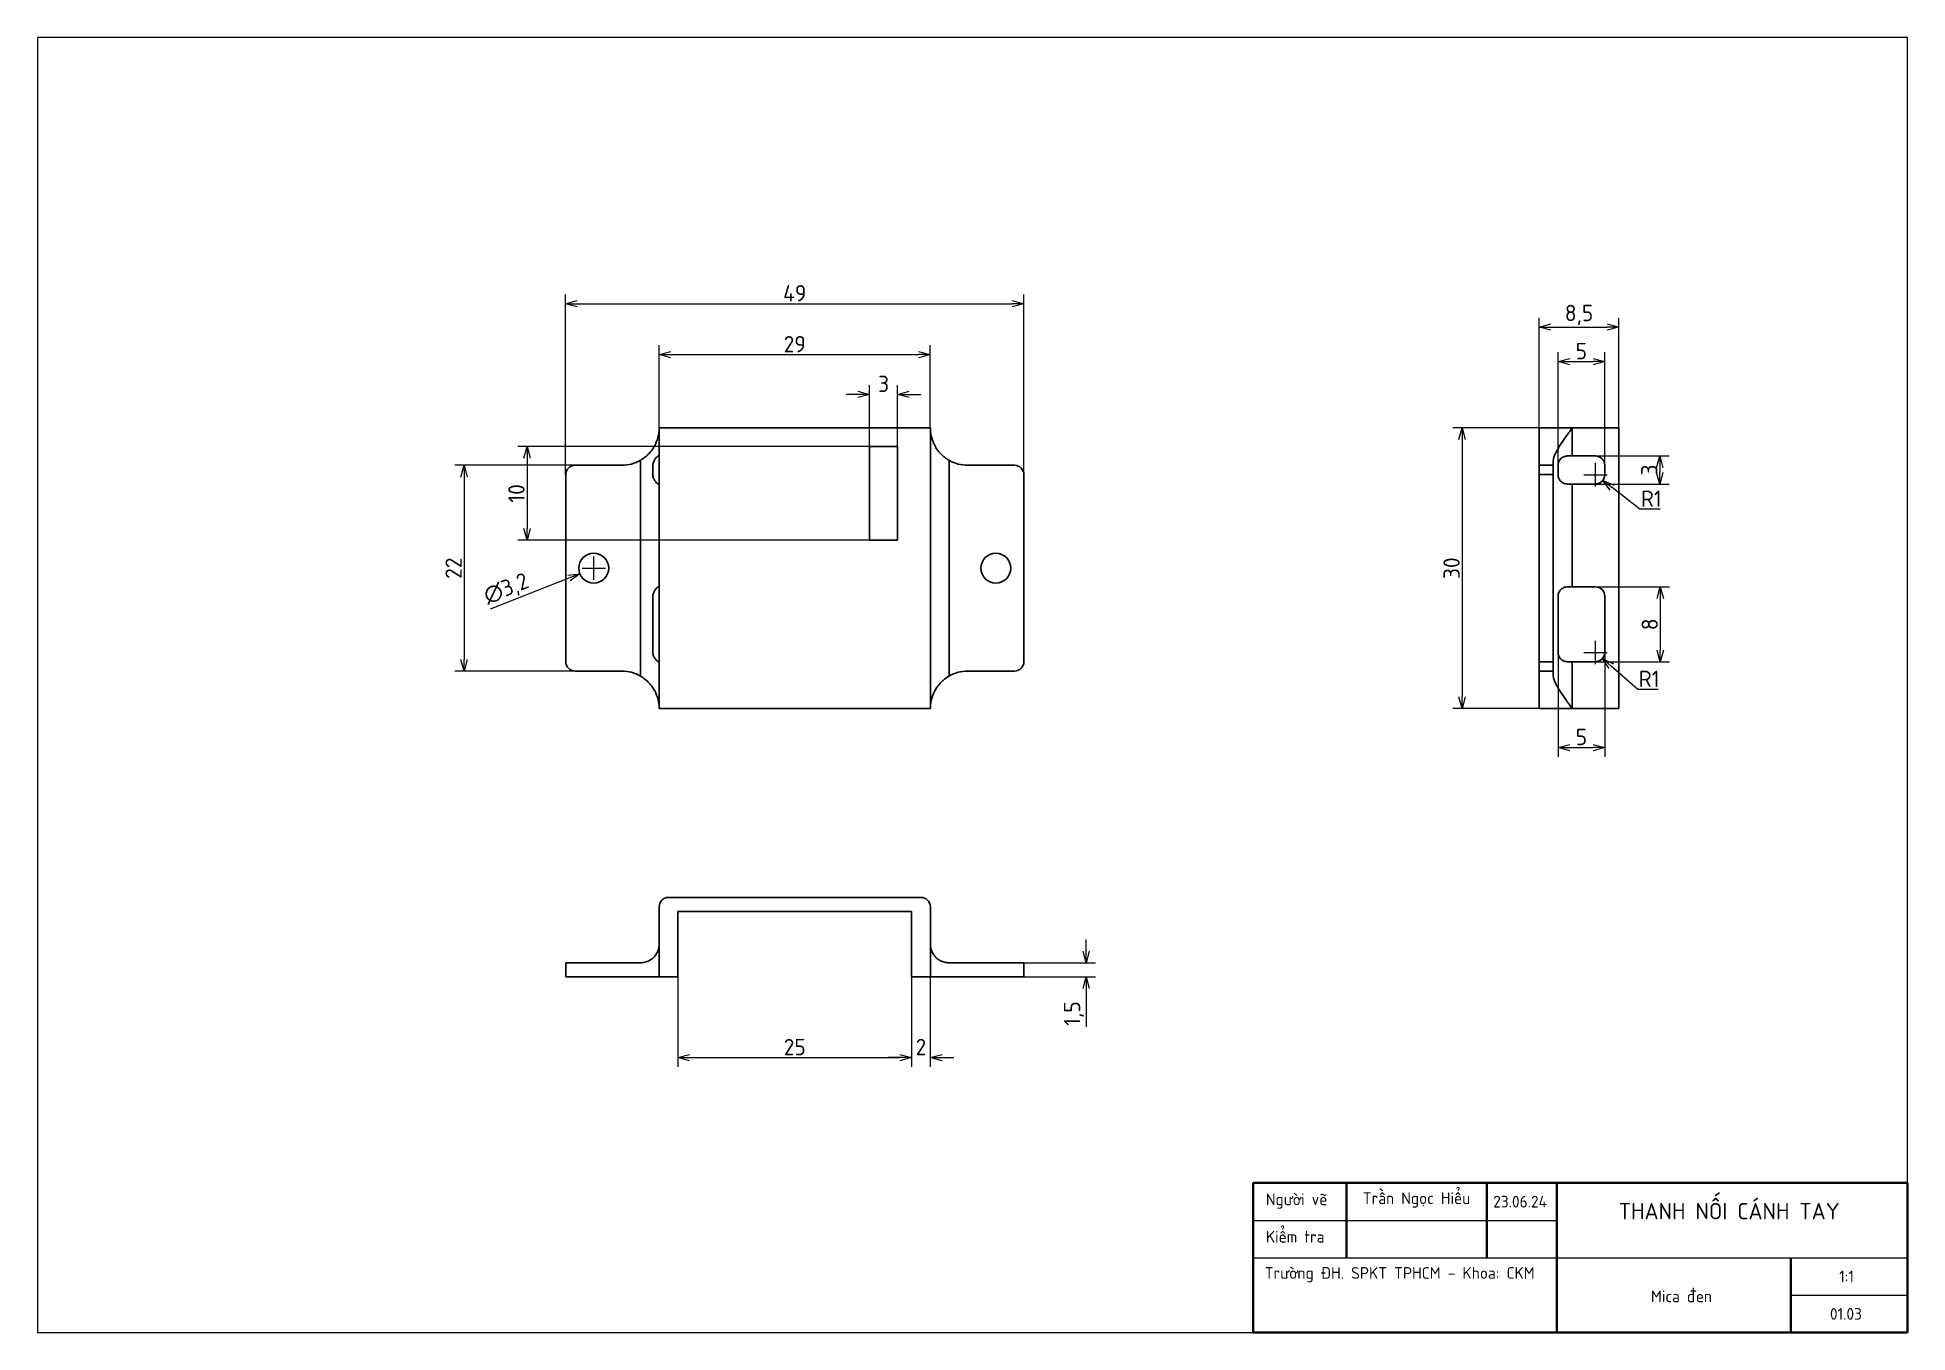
# Paper-space layout 'Sheet' of a CAD drawing. Header units: millimetres. Extents: x 10 to 410, y 10 to 287.
# The model-space entities are those that its viewports show. They can reach past a viewport. Long polylines and large blocks are cut down to what shows.
import ezdxf

# ---------------------------------------------------------------- set-up
doc = ezdxf.new("R2010")
doc.units = ezdxf.units.MM
doc.layers.add('NetDam', color=7, linetype='Continuous', lineweight=35)
doc.layers.add('Netmanh', color=5, linetype='Continuous', lineweight=13)
doc.styles.add('Note Text (ISO)', font='tcvn+7284-2003r.ttf')
doc.dimstyles.new('Default (ISO)$0', dxfattribs={"dimtxt": 3.5, "dimasz": 2.5, "dimexe": 2, "dimexo": 0, "dimgap": 0.5, "dimtad": 1, "dimtxsty": 'Note Text (ISO)', "dimblk": 'OPEN30', "dimblk1": 'OPEN30', "dimblk2": 'OPEN90', "dimcen": 2.5, "dimclrd": 256, "dimclre": 256, "dimclrt": 256, "dimazin": 0, "dimtfac": 1, "dimtofl": 0, "dimtmove": 0, "dimatfit": 3, "dimldrblk": 'OPEN30', "dimfxl": 1, "dimtolj": 1, "dimtzin": 0, "dimlwd": -1, "dimlwe": -1, "dimarcsym": 0})
doc.dimstyles.new('Default (ISO)$3', dxfattribs={"dimtxt": 3.5, "dimasz": 2.5, "dimexe": 2, "dimexo": 0, "dimgap": 0.5, "dimtad": 1, "dimtxsty": 'Note Text (ISO)', "dimblk": 'OPEN30', "dimblk1": 'OPEN30', "dimblk2": 'OPEN90', "dimcen": 2.5, "dimclrd": 256, "dimclre": 256, "dimclrt": 256, "dimazin": 0, "dimtfac": 1, "dimtofl": 0, "dimtmove": 0, "dimatfit": 0, "dimldrblk": 'OPEN30', "dimfxl": 1, "dimtolj": 1, "dimtzin": 0, "dimlwd": -1, "dimlwe": -1, "dimarcsym": 0})
doc.dimstyles.new('Default (ISO)$4', dxfattribs={"dimtxt": 3.5, "dimasz": 2.5, "dimexe": 2, "dimexo": 0, "dimgap": 0.5, "dimtad": 1, "dimtih": 1, "dimtoh": 1, "dimtxsty": 'Note Text (ISO)', "dimblk": 'OPEN30', "dimblk1": 'OPEN30', "dimblk2": 'OPEN90', "dimcen": 2.5, "dimclrd": 256, "dimclre": 256, "dimclrt": 256, "dimazin": 0, "dimtfac": 1, "dimtofl": 0, "dimtmove": 0, "dimatfit": 3, "dimldrblk": 'OPEN30', "dimfxl": 1, "dimtolj": 1, "dimtzin": 0, "dimlwd": -1, "dimlwe": -1, "dimarcsym": 0})

# ---------------------------------------------------------------- blocks, each defined once
blk = doc.blocks.new('_Open30')
at = {"color": 0, "linetype": 'ByBlock', "lineweight": -2}
for p, q in [((-1, 0.27), (0, 0)), ((0, 0), (-1, -0.27)), ((0, 0), (-1, 0))]:
    blk.add_line(p, q, dxfattribs=at)
blk = doc.blocks.new('*D58')
at = {"layer": 'Defpoints', "color": 0, "transparency": 16777216}
for p in [(200.98, 219.15), (142.98, 203.48), (200.98, 203.48)]:
    blk.add_point(p, dxfattribs=at)
at = {"layer": 'Netmanh', "linetype": 'Continuous', "transparency": 16777216}
for p, q in [((142.98, 203.48), (142.98, 221.15)), ((200.98, 203.48), (200.98, 221.15)), ((145.48, 219.15), (198.48, 219.15))]:
    blk.add_line(p, q, dxfattribs=at)
at = {"layer": 'Netmanh', "transparency": 16777216, "xscale": 2.5, "yscale": 2.5, "zscale": 2.5, "rotation": 180}
blk.add_blockref('_Open30', (142.98, 219.15), dxfattribs=at)
at = {"layer": 'Netmanh', "transparency": 16777216, "xscale": 2.5, "yscale": 2.5, "zscale": 2.5}
blk.add_blockref('_Open30', (200.98, 219.15), dxfattribs=at)
at = {"layer": 'Netmanh', "transparency": 16777216, "insert": (171.98, 221.4), "char_height": 3.5, "attachment_point": 5, "style": 'Note Text (ISO)'}
blk.add_mtext('\\A1;29', dxfattribs=at)
blk = doc.blocks.new('_Open90')
at = {"color": 0, "linetype": 'ByBlock', "lineweight": -2}
for p, q in [((0, 0), (-1, 0)), ((-0.5, 0.5), (0, 0)), ((0, 0), (-0.5, -0.5))]:
    blk.add_line(p, q, dxfattribs=at)
blk = doc.blocks.new('*D59')
at = {"layer": 'Defpoints', "color": 0, "transparency": 16777216}
for p in [(193.98, 210.65), (187.98, 199.48), (193.98, 199.48)]:
    blk.add_point(p, dxfattribs=at)
at = {"layer": 'Netmanh', "linetype": 'Continuous', "transparency": 16777216}
for p, q in [((187.98, 199.48), (187.98, 212.65)), ((193.98, 199.48), (193.98, 212.65)), ((185.48, 210.65), (182.98, 210.65)), ((196.48, 210.65), (198.98, 210.65))]:
    blk.add_line(p, q, dxfattribs=at)
at = {"layer": 'Netmanh', "transparency": 16777216, "xscale": 2.5, "yscale": 2.5, "zscale": 2.5}
blk.add_blockref('_Open30', (187.98, 210.65), dxfattribs=at)
at = {"layer": 'Netmanh', "transparency": 16777216, "xscale": 2.5, "yscale": 2.5, "zscale": 2.5, "rotation": 180}
blk.add_blockref('_Open30', (193.98, 210.65), dxfattribs=at)
at = {"layer": 'Netmanh', "transparency": 16777216, "insert": (190.98, 212.9), "char_height": 3.5, "attachment_point": 5, "style": 'Note Text (ISO)'}
blk.add_mtext('\\A1;3', dxfattribs=at)
blk = doc.blocks.new('*D60')
at = {"layer": 'Defpoints', "color": 0, "transparency": 16777216}
for p in [(220.98, 230.03), (122.98, 193.48), (220.98, 193.48)]:
    blk.add_point(p, dxfattribs=at)
at = {"layer": 'Netmanh', "linetype": 'Continuous', "transparency": 16777216}
for p, q in [((122.98, 193.48), (122.98, 232.03)), ((220.98, 193.48), (220.98, 232.03)), ((125.48, 230.03), (218.48, 230.03))]:
    blk.add_line(p, q, dxfattribs=at)
at = {"layer": 'Netmanh', "transparency": 16777216, "xscale": 2.5, "yscale": 2.5, "zscale": 2.5, "rotation": 180}
blk.add_blockref('_Open30', (122.98, 230.03), dxfattribs=at)
at = {"layer": 'Netmanh', "transparency": 16777216, "xscale": 2.5, "yscale": 2.5, "zscale": 2.5}
blk.add_blockref('_Open30', (220.98, 230.03), dxfattribs=at)
at = {"layer": 'Netmanh', "transparency": 16777216, "insert": (171.98, 232.28), "char_height": 3.5, "attachment_point": 5, "style": 'Note Text (ISO)'}
blk.add_mtext('\\A1;49', dxfattribs=at)
blk = doc.blocks.new('*D61')
at = {"layer": 'Defpoints', "color": 0, "transparency": 16777216}
for p in [(193.98, 199.48), (114.72, 179.48), (193.98, 179.48)]:
    blk.add_point(p, dxfattribs=at)
at = {"layer": 'Netmanh', "linetype": 'Continuous', "transparency": 16777216}
for p, q in [((193.98, 199.48), (112.72, 199.48)), ((114.72, 196.98), (114.72, 181.98)), ((193.98, 179.48), (112.72, 179.48))]:
    blk.add_line(p, q, dxfattribs=at)
at = {"layer": 'Netmanh', "transparency": 16777216, "xscale": 2.5, "yscale": 2.5, "zscale": 2.5}
for p, rotation in [((114.72, 199.48), 90), ((114.72, 179.48), 270)]:
    blk.add_blockref('_Open30', p, dxfattribs=dict(at, rotation=rotation))
at = {"layer": 'Netmanh', "transparency": 16777216, "insert": (112.47, 189.48), "char_height": 3.5, "attachment_point": 5, "rotation": 90, "style": 'Note Text (ISO)'}
blk.add_mtext('\\A1;10', dxfattribs=at)
blk = doc.blocks.new('*D62')
at = {"layer": 'Defpoints', "color": 0, "transparency": 16777216}
for p in [(129.98, 195.48), (101.27, 151.48), (129.98, 151.48)]:
    blk.add_point(p, dxfattribs=at)
at = {"layer": 'Netmanh', "linetype": 'Continuous', "transparency": 16777216}
for p, q in [((129.98, 195.48), (99.27, 195.48)), ((101.27, 192.98), (101.27, 153.98)), ((129.98, 151.48), (99.27, 151.48))]:
    blk.add_line(p, q, dxfattribs=at)
at = {"layer": 'Netmanh', "transparency": 16777216, "xscale": 2.5, "yscale": 2.5, "zscale": 2.5}
for p, rotation in [((101.27, 195.48), 90), ((101.27, 151.48), 270)]:
    blk.add_blockref('_Open30', p, dxfattribs=dict(at, rotation=rotation))
at = {"layer": 'Netmanh', "transparency": 16777216, "insert": (99.02, 173.48), "char_height": 3.5, "attachment_point": 5, "rotation": 90, "style": 'Note Text (ISO)'}
blk.add_mtext('\\A1;22', dxfattribs=at)
blk = doc.blocks.new('*D63')
at = {"layer": 'Defpoints', "color": 0, "transparency": 16777216}
for p in [(331.23, 203.48), (314.72, 143.48), (331.23, 143.48)]:
    blk.add_point(p, dxfattribs=at)
at = {"layer": 'Netmanh', "linetype": 'Continuous', "transparency": 16777216}
for p, q in [((331.23, 203.48), (312.72, 203.48)), ((314.72, 200.98), (314.72, 145.98)), ((331.23, 143.48), (312.72, 143.48))]:
    blk.add_line(p, q, dxfattribs=at)
at = {"layer": 'Netmanh', "transparency": 16777216, "xscale": 2.5, "yscale": 2.5, "zscale": 2.5}
for p, rotation in [((314.72, 203.48), 90), ((314.72, 143.48), 270)]:
    blk.add_blockref('_Open30', p, dxfattribs=dict(at, rotation=rotation))
at = {"layer": 'Netmanh', "transparency": 16777216, "insert": (312.47, 173.48), "char_height": 3.5, "attachment_point": 5, "rotation": 90, "style": 'Note Text (ISO)'}
blk.add_mtext('\\A1;30', dxfattribs=at)
blk = doc.blocks.new('*D64')
at = {"layer": 'Defpoints', "color": 0, "transparency": 16777216}
for p in [(343.23, 197.48), (343.23, 191.48), (356.98, 191.48)]:
    blk.add_point(p, dxfattribs=at)
at = {"layer": 'Netmanh', "linetype": 'Continuous', "transparency": 16777216}
for p, q in [((343.23, 197.48), (358.98, 197.48)), ((356.98, 194.98), (356.98, 193.98)), ((343.23, 191.48), (358.98, 191.48))]:
    blk.add_line(p, q, dxfattribs=at)
at = {"layer": 'Netmanh', "transparency": 16777216, "xscale": 2.5, "yscale": 2.5, "zscale": 2.5}
for p, rotation in [((356.98, 197.48), 90), ((356.98, 191.48), 270)]:
    blk.add_blockref('_Open30', p, dxfattribs=dict(at, rotation=rotation))
at = {"layer": 'Netmanh', "transparency": 16777216, "insert": (354.73, 194.48), "char_height": 3.5, "attachment_point": 5, "rotation": 90, "style": 'Note Text (ISO)'}
blk.add_mtext('\\A1;3', dxfattribs=at)
blk = doc.blocks.new('*D65')
at = {"layer": 'Defpoints', "color": 0, "transparency": 16777216}
for p in [(343.23, 169.48), (343.23, 153.48), (357.09, 153.48)]:
    blk.add_point(p, dxfattribs=at)
at = {"layer": 'Netmanh', "linetype": 'Continuous', "transparency": 16777216}
for p, q in [((343.23, 169.48), (359.09, 169.48)), ((357.09, 166.98), (357.09, 155.98)), ((343.23, 153.48), (359.09, 153.48))]:
    blk.add_line(p, q, dxfattribs=at)
at = {"layer": 'Netmanh', "transparency": 16777216, "xscale": 2.5, "yscale": 2.5, "zscale": 2.5}
for p, rotation in [((357.09, 169.48), 90), ((357.09, 153.48), 270)]:
    blk.add_blockref('_Open30', p, dxfattribs=dict(at, rotation=rotation))
at = {"layer": 'Netmanh', "transparency": 16777216, "insert": (354.84, 161.48), "char_height": 3.5, "attachment_point": 5, "rotation": 90, "style": 'Note Text (ISO)'}
blk.add_mtext('\\A1;8', dxfattribs=at)
blk = doc.blocks.new('*D66')
at = {"layer": 'Defpoints', "color": 0, "transparency": 16777216}
for p in [(348.23, 225.05), (331.23, 203.48), (348.23, 203.48)]:
    blk.add_point(p, dxfattribs=at)
at = {"layer": 'Netmanh', "linetype": 'Continuous', "transparency": 16777216}
for p, q in [((331.23, 203.48), (331.23, 227.05)), ((333.73, 225.05), (345.73, 225.05)), ((348.23, 203.48), (348.23, 227.05))]:
    blk.add_line(p, q, dxfattribs=at)
at = {"layer": 'Netmanh', "transparency": 16777216, "xscale": 2.5, "yscale": 2.5, "zscale": 2.5, "rotation": 180}
blk.add_blockref('_Open30', (331.23, 225.05), dxfattribs=at)
at = {"layer": 'Netmanh', "transparency": 16777216, "xscale": 2.5, "yscale": 2.5, "zscale": 2.5}
blk.add_blockref('_Open30', (348.23, 225.05), dxfattribs=at)
at = {"layer": 'Netmanh', "transparency": 16777216, "insert": (339.73, 227.65), "char_height": 3.5, "attachment_point": 5, "style": 'Note Text (ISO)'}
blk.add_mtext('\\A1;8,5', dxfattribs=at)
blk = doc.blocks.new('*D67')
at = {"layer": 'Defpoints', "color": 0, "transparency": 16777216}
for p in [(345.23, 217.66), (335.23, 195.48), (345.23, 195.48)]:
    blk.add_point(p, dxfattribs=at)
at = {"layer": 'Netmanh', "linetype": 'Continuous', "transparency": 16777216}
for p, q in [((335.23, 195.48), (335.23, 219.66)), ((337.73, 217.66), (342.73, 217.66)), ((345.23, 195.48), (345.23, 219.66))]:
    blk.add_line(p, q, dxfattribs=at)
at = {"layer": 'Netmanh', "transparency": 16777216, "xscale": 2.5, "yscale": 2.5, "zscale": 2.5, "rotation": 180}
blk.add_blockref('_Open30', (335.23, 217.66), dxfattribs=at)
at = {"layer": 'Netmanh', "transparency": 16777216, "xscale": 2.5, "yscale": 2.5, "zscale": 2.5}
blk.add_blockref('_Open30', (345.23, 217.66), dxfattribs=at)
at = {"layer": 'Netmanh', "transparency": 16777216, "insert": (340.23, 219.91), "char_height": 3.5, "attachment_point": 5, "style": 'Note Text (ISO)'}
blk.add_mtext('\\A1;5', dxfattribs=at)
blk = doc.blocks.new('*D68')
at = {"layer": 'Defpoints', "color": 0, "transparency": 16777216}
for p in [(335.23, 155.48), (345.23, 155.48), (345.23, 135.13)]:
    blk.add_point(p, dxfattribs=at)
at = {"layer": 'Netmanh', "linetype": 'Continuous', "transparency": 16777216}
for p, q in [((335.23, 155.48), (335.23, 133.13)), ((345.23, 155.48), (345.23, 133.13)), ((337.73, 135.13), (342.73, 135.13))]:
    blk.add_line(p, q, dxfattribs=at)
at = {"layer": 'Netmanh', "transparency": 16777216, "xscale": 2.5, "yscale": 2.5, "zscale": 2.5, "rotation": 180}
blk.add_blockref('_Open30', (335.23, 135.13), dxfattribs=at)
at = {"layer": 'Netmanh', "transparency": 16777216, "xscale": 2.5, "yscale": 2.5, "zscale": 2.5}
blk.add_blockref('_Open30', (345.23, 135.13), dxfattribs=at)
at = {"layer": 'Netmanh', "transparency": 16777216, "insert": (340.23, 137.38), "char_height": 3.5, "attachment_point": 5, "style": 'Note Text (ISO)'}
blk.add_mtext('\\A1;5', dxfattribs=at)
blk = doc.blocks.new('*D69')
at = {"layer": 'Defpoints', "color": 0, "transparency": 16777216}
for p in [(343.23, 155.48), (344.74, 154.16)]:
    blk.add_point(p, dxfattribs=at)
at = {"layer": 'Netmanh', "transparency": 16777216}
for p, q in [((343.23, 152.98), (343.23, 157.98)), ((340.73, 155.48), (345.73, 155.48))]:
    blk.add_line(p, q, dxfattribs=at)
at = {"layer": 'Netmanh', "linetype": 'Continuous', "transparency": 16777216}
for p, q in [((352.29, 147.57), (346.62, 152.52)), ((356.64, 147.57), (352.29, 147.57))]:
    blk.add_line(p, q, dxfattribs=at)
at = {"layer": 'Netmanh', "transparency": 16777216, "xscale": 2.5, "yscale": 2.5, "zscale": 2.5, "rotation": 138.8944927792515}
blk.add_blockref('_Open30', (344.74, 154.16), dxfattribs=at)
at = {"layer": 'Netmanh', "transparency": 16777216, "insert": (354.72, 149.82), "char_height": 3.5, "attachment_point": 5, "style": 'Note Text (ISO)'}
blk.add_mtext('\\A1;R1', dxfattribs=at)
blk = doc.blocks.new('*D70')
at = {"layer": 'Defpoints', "color": 0, "transparency": 16777216}
for p in [(343.23, 193.48), (344.82, 192.25)]:
    blk.add_point(p, dxfattribs=at)
at = {"layer": 'Netmanh', "transparency": 16777216}
for p, q in [((340.73, 193.48), (345.73, 193.48)), ((343.23, 190.98), (343.23, 195.98))]:
    blk.add_line(p, q, dxfattribs=at)
at = {"layer": 'Netmanh', "linetype": 'Continuous', "transparency": 16777216}
for p, q in [((352.76, 186.1), (346.79, 190.72)), ((357.11, 186.1), (352.76, 186.1))]:
    blk.add_line(p, q, dxfattribs=at)
at = {"layer": 'Netmanh', "transparency": 16777216, "xscale": 2.5, "yscale": 2.5, "zscale": 2.5, "rotation": 142.2511711885124}
blk.add_blockref('_Open30', (344.82, 192.25), dxfattribs=at)
at = {"layer": 'Netmanh', "transparency": 16777216, "insert": (355.19, 188.35), "char_height": 3.5, "attachment_point": 5, "style": 'Note Text (ISO)'}
blk.add_mtext('\\A1;R1', dxfattribs=at)
blk = doc.blocks.new('*D71')
at = {"layer": 'Defpoints', "color": 0, "transparency": 16777216}
for p in [(126, 172.3), (131.95, 174.66)]:
    blk.add_point(p, dxfattribs=at)
at = {"layer": 'Netmanh', "transparency": 16777216}
for p, q in [((126.48, 173.48), (131.48, 173.48)), ((128.98, 170.98), (128.98, 175.98))]:
    blk.add_line(p, q, dxfattribs=at)
at = {"layer": 'Netmanh', "linetype": 'Continuous', "transparency": 16777216}
blk.add_line((123.68, 171.38), (106.86, 164.7), dxfattribs=at)
at = {"layer": 'Netmanh', "transparency": 16777216, "xscale": 2.5, "yscale": 2.5, "zscale": 2.5, "rotation": 21.63384165071465}
blk.add_blockref('_Open30', (126, 172.3), dxfattribs=at)
at = {"layer": 'Netmanh', "transparency": 16777216, "insert": (110.35, 168.88), "char_height": 3.5, "attachment_point": 5, "rotation": 21.6338, "style": 'Note Text (ISO)'}
blk.add_mtext('\\A1;∅3,2', dxfattribs=at)
blk = doc.blocks.new('*D72')
at = {"layer": 'Defpoints', "color": 0, "transparency": 16777216}
for p in [(146.98, 86.09), (196.98, 86.09), (196.98, 68.82)]:
    blk.add_point(p, dxfattribs=at)
at = {"layer": 'Netmanh', "linetype": 'Continuous', "transparency": 16777216}
for p, q in [((146.98, 86.09), (146.98, 66.82)), ((196.98, 86.09), (196.98, 66.82)), ((149.48, 68.82), (194.48, 68.82))]:
    blk.add_line(p, q, dxfattribs=at)
at = {"layer": 'Netmanh', "transparency": 16777216, "xscale": 2.5, "yscale": 2.5, "zscale": 2.5, "rotation": 180}
blk.add_blockref('_Open30', (146.98, 68.82), dxfattribs=at)
at = {"layer": 'Netmanh', "transparency": 16777216, "xscale": 2.5, "yscale": 2.5, "zscale": 2.5}
blk.add_blockref('_Open30', (196.98, 68.82), dxfattribs=at)
at = {"layer": 'Netmanh', "transparency": 16777216, "insert": (171.98, 71.07), "char_height": 3.5, "attachment_point": 5, "style": 'Note Text (ISO)'}
blk.add_mtext('\\A1;25', dxfattribs=at)
blk = doc.blocks.new('*D73')
at = {"layer": 'Defpoints', "color": 0, "transparency": 16777216}
for p in [(220.98, 89.09), (220.98, 86.09), (234.31, 86.09)]:
    blk.add_point(p, dxfattribs=at)
at = {"layer": 'Netmanh', "linetype": 'Continuous', "transparency": 16777216}
for p, q in [((234.31, 91.59), (234.31, 94.09)), ((220.98, 89.09), (236.31, 89.09)), ((220.98, 86.09), (236.31, 86.09)), ((234.31, 83.59), (234.31, 75.36))]:
    blk.add_line(p, q, dxfattribs=at)
at = {"layer": 'Netmanh', "transparency": 16777216, "xscale": 2.5, "yscale": 2.5, "zscale": 2.5}
for p, rotation in [((234.31, 89.09), 270), ((234.31, 86.09), 90)]:
    blk.add_blockref('_Open30', p, dxfattribs=dict(at, rotation=rotation))
at = {"layer": 'Netmanh', "transparency": 16777216, "insert": (231.71, 78.23), "char_height": 3.5, "attachment_point": 5, "rotation": 90, "style": 'Note Text (ISO)'}
blk.add_mtext('\\A1;1,5', dxfattribs=at)
blk = doc.blocks.new('*D74')
at = {"layer": 'Defpoints', "color": 0, "transparency": 16777216}
for p in [(196.98, 86.09), (200.98, 86.09), (200.98, 68.82)]:
    blk.add_point(p, dxfattribs=at)
at = {"layer": 'Netmanh', "linetype": 'Continuous', "transparency": 16777216}
for p, q in [((196.98, 86.09), (196.98, 66.82)), ((200.98, 86.09), (200.98, 66.82)), ((194.48, 68.82), (191.98, 68.82)), ((203.48, 68.82), (205.98, 68.82))]:
    blk.add_line(p, q, dxfattribs=at)
at = {"layer": 'Netmanh', "transparency": 16777216, "xscale": 2.5, "yscale": 2.5, "zscale": 2.5}
blk.add_blockref('_Open30', (196.98, 68.82), dxfattribs=at)
at = {"layer": 'Netmanh', "transparency": 16777216, "xscale": 2.5, "yscale": 2.5, "zscale": 2.5, "rotation": 180}
blk.add_blockref('_Open30', (200.98, 68.82), dxfattribs=at)
at = {"layer": 'Netmanh', "transparency": 16777216, "insert": (198.98, 71.07), "char_height": 3.5, "attachment_point": 5, "style": 'Note Text (ISO)'}
blk.add_mtext('\\A1;2', dxfattribs=at)

msp = doc.modelspace()

# ---------------------------------------------------------------- linework, layer by layer
at = {"color": 7, "linetype": 'Continuous', "lineweight": 25}
for p, q in [((119.67, 146.87), (119.67, 176.87)), ((119.67, 176.87), (120.67, 176.87)), ((120.67, 176.87), (147.67, 176.87)), ((147.67, 176.87), (148.67, 176.87)), ((148.67, 176.87), (148.67, 146.87)), ((213.79, 176.87), (217.29, 176.87)), ((213.79, 172.87), (213.79, 176.87)), ((217.29, 176.87), (217.29, 173.87)), ((217.29, 176.87), (221.29, 176.87)), ((221.29, 176.87), (222.29, 176.87)), ((222.29, 176.87), (222.29, 146.87)), ((142.17, 174.87), (142.17, 164.87)), ((142.17, 174.87), (145.17, 174.87)), ((145.17, 164.87), (145.17, 174.87)), ((115.67, 172.87), (110.67, 172.87)), ((117.67, 150.33), (117.67, 173.4)), ((118.99, 172.87), (118.99, 171.87)), ((119.67, 173.87), (119.6, 173.87)), ((150.67, 173.4), (150.67, 150.33)), ((157.67, 172.87), (152.67, 172.87)), ((213.79, 172.87), (215.29, 172.87)), ((213.79, 171.87), (213.79, 172.87)), ((215.29, 173.4), (215.29, 172.87)), ((215.29, 172.87), (215.29, 171.87)), ((215.79, 172.87), (215.79, 171.87)), ((217.29, 173.87), (216.79, 173.87)), ((219.79, 173.87), (217.29, 173.87)), ((220.79, 171.87), (220.79, 172.87)), ((109.67, 151.87), (109.67, 171.87)), ((119.6, 170.87), (119.67, 170.87)), ((158.67, 151.87), (158.67, 171.87)), ((215.29, 171.87), (213.79, 171.87)), ((213.79, 151.87), (213.79, 171.87)), ((215.29, 151.87), (215.29, 171.87)), ((216.79, 170.87), (217.29, 170.87)), ((217.29, 170.87), (217.29, 159.87)), ((219.79, 170.87), (217.29, 170.87)), ((145.17, 164.87), (142.17, 164.87)), ((118.99, 158.87), (118.99, 152.87)), ((119.67, 159.87), (119.6, 159.87)), ((215.79, 158.87), (215.79, 152.87)), ((217.29, 159.87), (216.79, 159.87)), ((217.29, 159.87), (219.79, 159.87)), ((220.79, 152.87), (220.79, 158.87)), ((115.67, 150.87), (110.67, 150.87)), ((119.6, 151.87), (119.67, 151.87)), ((157.67, 150.87), (152.67, 150.87)), ((213.79, 151.87), (215.29, 151.87)), ((213.79, 150.87), (213.79, 151.87)), ((215.29, 150.87), (213.79, 150.87)), ((213.79, 146.87), (213.79, 150.87)), ((215.29, 151.87), (215.29, 150.87)), ((215.29, 150.87), (215.29, 150.33)), ((216.79, 151.87), (217.29, 151.87)), ((217.29, 151.87), (217.29, 146.87)), ((219.79, 151.87), (217.29, 151.87)), ((120.67, 146.87), (119.67, 146.87)), ((120.67, 146.87), (147.67, 146.87)), ((148.67, 146.87), (147.67, 146.87)), ((213.79, 146.87), (217.29, 146.87)), ((217.29, 146.87), (221.29, 146.87)), ((222.29, 146.87), (221.29, 146.87)), ((120.67, 126.67), (147.67, 126.67)), ((119.67, 121.67), (119.67, 125.67)), ((146.67, 125.17), (121.67, 125.17)), ((121.67, 125.17), (121.67, 118.17)), ((146.67, 125.17), (146.67, 118.17)), ((148.67, 121.67), (148.67, 125.67)), ((119.67, 118.17), (119.67, 121.67)), ((148.67, 118.17), (148.67, 121.67)), ((109.67, 118.17), (109.67, 119.67)), ((109.67, 119.67), (110.67, 119.67)), ((110.67, 118.17), (109.67, 118.17)), ((115.67, 119.67), (110.67, 119.67)), ((115.67, 118.17), (110.67, 118.17)), ((115.67, 119.67), (117.67, 119.67)), ((119.67, 118.17), (115.67, 118.17)), ((121.67, 118.17), (119.67, 118.17)), ((146.67, 118.17), (148.67, 118.17)), ((152.67, 118.17), (148.67, 118.17)), ((150.67, 119.67), (152.67, 119.67)), ((157.67, 119.67), (152.67, 119.67)), ((152.67, 118.17), (157.67, 118.17)), ((157.67, 119.67), (158.67, 119.67)), ((158.67, 118.17), (157.67, 118.17)), ((158.67, 119.67), (158.67, 118.17))]:
    msp.add_line(p, q, dxfattribs=at)
for centre in [(112.67, 161.87), (155.67, 161.87)]:
    msp.add_circle(centre, 1.6, dxfattribs=at)
for centre, radius, start, end in [((110.67, 171.87), 1, 90, 180), ((115.67, 176.87), 4, 270, 300), ((152.67, 176.87), 4, 240, 270), ((157.67, 171.87), 1, 0, 90), ((219.79, 172.87), 1, 0, 90), ((219.79, 171.87), 1, 270, 0), ((219.79, 158.87), 1, 0, 90), ((219.79, 152.87), 1, 270, 0), ((110.67, 151.87), 1, 180, 270), ((115.67, 146.87), 4, 60, 90), ((152.67, 146.87), 4, 90, 120), ((157.67, 151.87), 1, 270, 0), ((120.67, 125.67), 1, 90, 180), ((147.67, 125.67), 1, 0, 90)]:
    msp.add_arc(centre, radius, start, end, dxfattribs=at)
for points, knots in [([(117.67, 173.4), (117.84, 173.5), (118, 173.61), (118.3, 173.85), (118.44, 173.98), (118.7, 174.25), (118.81, 174.39), (119.02, 174.68), (119.11, 174.83), (119.35, 175.28), (119.47, 175.59), (119.59, 176.06), (119.62, 176.22), (119.66, 176.54), (119.67, 176.71), (119.67, 176.87)], [0, 0, 0, 0, 0.125, 0.125, 0.25, 0.25, 0.375, 0.375, 0.5, 0.5, 0.75, 0.75, 0.875, 0.875, 1, 1, 1, 1]), ([(150.67, 173.4), (150.49, 173.5), (150.33, 173.61), (150.03, 173.85), (149.89, 173.98), (149.63, 174.25), (149.52, 174.39), (149.31, 174.68), (149.22, 174.83), (148.98, 175.28), (148.86, 175.59), (148.74, 176.06), (148.71, 176.22), (148.67, 176.54), (148.67, 176.71), (148.67, 176.87)], [0, 0, 0, 0, 0.125, 0.125, 0.25, 0.25, 0.375, 0.375, 0.5, 0.5, 0.75, 0.75, 0.875, 0.875, 1, 1, 1, 1]), ([(215.29, 173.4), (215.29, 173.5), (215.31, 173.61), (215.39, 173.85), (215.44, 173.98), (215.57, 174.25), (215.65, 174.39), (215.81, 174.68), (215.9, 174.83), (216.19, 175.28), (216.4, 175.59), (216.73, 176.06), (216.84, 176.22), (217.07, 176.54), (217.18, 176.71), (217.29, 176.87)], [0, 0, 0, 0, 0.125, 0.125, 0.25, 0.25, 0.375, 0.375, 0.5, 0.5, 0.75, 0.75, 0.875, 0.875, 1, 1, 1, 1]), ([(119.6, 173.87), (119.57, 173.87), (119.52, 173.84), (119.4, 173.74), (119.33, 173.67), (119.2, 173.49), (119.13, 173.39), (119.03, 173.15), (118.99, 173.01), (118.99, 172.87)], [0, 0, 0, 0, 0.25, 0.25, 0.5, 0.5, 0.75, 0.75, 1, 1, 1, 1]), ([(216.79, 173.87), (216.65, 173.87), (216.52, 173.84), (216.29, 173.74), (216.18, 173.67), (216, 173.49), (215.93, 173.39), (215.82, 173.15), (215.79, 173.01), (215.79, 172.87)], [0, 0, 0, 0, 0.25, 0.25, 0.5, 0.5, 0.75, 0.75, 1, 1, 1, 1]), ([(118.99, 171.87), (118.99, 171.72), (119.02, 171.58), (119.13, 171.34), (119.2, 171.24), (119.33, 171.07), (119.4, 170.99), (119.52, 170.89), (119.57, 170.87), (119.6, 170.87)], [0, 0, 0, 0, 0.25, 0.25, 0.5, 0.5, 0.75, 0.75, 1, 1, 1, 1]), ([(215.79, 171.87), (215.79, 171.72), (215.82, 171.58), (215.93, 171.34), (216, 171.24), (216.18, 171.07), (216.29, 170.99), (216.52, 170.89), (216.65, 170.87), (216.79, 170.87)], [0, 0, 0, 0, 0.25, 0.25, 0.5, 0.5, 0.75, 0.75, 1, 1, 1, 1]), ([(119.6, 159.87), (119.57, 159.87), (119.52, 159.84), (119.4, 159.74), (119.33, 159.67), (119.2, 159.49), (119.13, 159.39), (119.03, 159.15), (118.99, 159.01), (118.99, 158.87)], [0, 0, 0, 0, 0.25, 0.25, 0.5, 0.5, 0.75, 0.75, 1, 1, 1, 1]), ([(216.79, 159.87), (216.65, 159.87), (216.52, 159.84), (216.29, 159.74), (216.18, 159.67), (216, 159.49), (215.93, 159.39), (215.82, 159.15), (215.79, 159.01), (215.79, 158.87)], [0, 0, 0, 0, 0.25, 0.25, 0.5, 0.5, 0.75, 0.75, 1, 1, 1, 1]), ([(118.99, 152.87), (118.99, 152.72), (119.02, 152.58), (119.13, 152.34), (119.2, 152.24), (119.33, 152.07), (119.4, 151.99), (119.52, 151.89), (119.57, 151.87), (119.6, 151.87)], [0, 0, 0, 0, 0.25, 0.25, 0.5, 0.5, 0.75, 0.75, 1, 1, 1, 1]), ([(215.79, 152.87), (215.79, 152.72), (215.82, 152.58), (215.93, 152.34), (216, 152.24), (216.18, 152.07), (216.29, 151.99), (216.52, 151.89), (216.65, 151.87), (216.79, 151.87)], [0, 0, 0, 0, 0.25, 0.25, 0.5, 0.5, 0.75, 0.75, 1, 1, 1, 1]), ([(117.67, 150.33), (117.84, 150.23), (118, 150.12), (118.3, 149.88), (118.44, 149.75), (118.7, 149.48), (118.81, 149.34), (119.02, 149.05), (119.11, 148.91), (119.35, 148.45), (119.47, 148.14), (119.59, 147.67), (119.62, 147.51), (119.66, 147.19), (119.67, 147.03), (119.67, 146.87)], [0, 0, 0, 0, 0.125, 0.125, 0.25, 0.25, 0.375, 0.375, 0.5, 0.5, 0.75, 0.75, 0.875, 0.875, 1, 1, 1, 1]), ([(150.67, 150.33), (150.49, 150.23), (150.33, 150.12), (150.03, 149.88), (149.89, 149.75), (149.63, 149.48), (149.52, 149.34), (149.31, 149.05), (149.22, 148.91), (148.98, 148.45), (148.86, 148.14), (148.74, 147.67), (148.71, 147.51), (148.67, 147.19), (148.67, 147.03), (148.67, 146.87)], [0, 0, 0, 0, 0.125, 0.125, 0.25, 0.25, 0.375, 0.375, 0.5, 0.5, 0.75, 0.75, 0.875, 0.875, 1, 1, 1, 1]), ([(215.29, 150.33), (215.29, 150.23), (215.31, 150.12), (215.39, 149.88), (215.44, 149.75), (215.57, 149.48), (215.65, 149.34), (215.81, 149.05), (215.9, 148.91), (216.19, 148.45), (216.4, 148.14), (216.73, 147.67), (216.84, 147.51), (217.07, 147.19), (217.18, 147.03), (217.29, 146.87)], [0, 0, 0, 0, 0.125, 0.125, 0.25, 0.25, 0.375, 0.375, 0.5, 0.5, 0.75, 0.75, 0.875, 0.875, 1, 1, 1, 1]), ([(117.67, 119.67), (117.84, 119.67), (118, 119.69), (118.3, 119.77), (118.44, 119.82), (118.7, 119.95), (118.81, 120.03), (119.02, 120.19), (119.11, 120.28), (119.35, 120.57), (119.47, 120.78), (119.59, 121.11), (119.62, 121.22), (119.66, 121.44), (119.67, 121.56), (119.67, 121.67)], [0, 0, 0, 0, 0.125, 0.125, 0.25, 0.25, 0.375, 0.375, 0.5, 0.5, 0.75, 0.75, 0.875, 0.875, 1, 1, 1, 1]), ([(150.67, 119.67), (150.49, 119.67), (150.33, 119.69), (150.03, 119.77), (149.89, 119.82), (149.63, 119.95), (149.52, 120.03), (149.31, 120.19), (149.22, 120.28), (148.98, 120.57), (148.86, 120.78), (148.74, 121.11), (148.71, 121.22), (148.67, 121.44), (148.67, 121.56), (148.67, 121.67)], [0, 0, 0, 0, 0.125, 0.125, 0.25, 0.25, 0.375, 0.375, 0.5, 0.5, 0.75, 0.75, 0.875, 0.875, 1, 1, 1, 1])]:
    msp.add_open_spline(points, degree=3, knots=knots, dxfattribs=at)

psp = doc.layouts.new('Sheet')

# ---------------------------------------------------------------- linework, layer by layer
at = {"layer": 'NetDam'}
for p, q in [((270, 42), (410, 42)), ((270, 10), (270, 42)), ((290, 42), (290, 26)), ((320, 42), (320, 26)), ((335, 42), (335, 10)), ((410, 42), (410, 10)), ((385, 26), (385, 10)), ((410, 10), (270, 10))]:
    psp.add_line(p, q, dxfattribs=at)
at = {"layer": 'Netmanh'}
for p, q in [((270, 34), (335, 34)), ((270, 26), (410, 26)), ((385, 18), (410, 18))]:
    psp.add_line(p, q, dxfattribs=at)

# ---------------------------------------------------------------- texts
at = {"layer": 'NetDam', "attachment_point": 1}
for s, insert, char_height in [('{\\fTCVN 7284|b0|i0|c0|p34;Trần Ngọc Hiểu}', (293.487, 39.993), 2.5), ('{\\fTCVN 7284|b0|i0|c0|p34;THANH NỐI CÁNH TAY}', (348.22, 37.726), 3.5), ('{\\fTCVN 7284|b0|i0|c0|p34;Người vẽ}', (272.75, 39.75), 2.5), ('{\\fTCVN 7284|b0|i0|c0|p34;23.06.24}', (321.374, 39.25), 2.5), ('{\\fTCVN 7284|b0|i0|c0|p34;Kiểm tra}', (272.75, 31.75), 2.5), ('{\\fTCVN 7284|b0|i0|c0|p34;Trường ĐH. SPKT TPHCM - Khoa: CKM}', (272.498, 24), 2.5), ('{\\fTCVN 7284|b0|i0|c0|p34;Mica đen}', (355.11, 19), 2.5), ('{\\fTCVN 7284|b0|i0|c0|p34;01.03}', (393.388, 15.25), 2.5)]:
    psp.add_mtext(s, dxfattribs=dict(at, insert=insert, char_height=char_height))
at = {"layer": 'NetDam', "insert": (395.374, 23.25), "char_height": 2.5, "width": 3.25, "attachment_point": 1}
psp.add_mtext('{\\fTCVN 7284|b0|i0|c0|p34;1:1}', dxfattribs=at)

# ---------------------------------------------------------------- dimensions: what is measured, and where the dimension line sits
at = {"layer": 'Netmanh'}
for base, p1, p2, picture, middle in [((220.979, 230.028), (122.979, 193.477), (220.979, 193.477), '*D60', (171.979, 232.278)), ((200.979, 219.15), (142.979, 203.477), (200.979, 203.477), '*D58', (171.979, 221.4)), ((345.234, 217.663), (335.234, 195.477), (345.234, 195.477), '*D67', (340.234, 219.913)), ((193.979, 210.647), (187.979, 199.477), (193.979, 199.477), '*D59', (190.979, 212.897)), ((345.234, 135.128), (335.234, 155.477), (345.234, 155.477), '*D68', (340.234, 137.378)), ((196.979, 68.823), (146.979, 86.088), (196.979, 86.088), '*D72', (171.979, 71.073)), ((200.979, 68.823), (196.979, 86.088), (200.979, 86.088), '*D74', (198.979, 71.073))]:
    dim = psp.add_linear_dim(base=base, p1=p1, p2=p2, dimstyle='Default (ISO)$0', override={"dimlfac": -0.5}, dxfattribs=at)
    dim.commit()
    dim.dimension.update_dxf_attribs({"geometry": picture, "text_midpoint": middle})
dim = psp.add_linear_dim(base=(348.234, 225.049), p1=(331.234, 203.477), p2=(348.234, 203.477), dimstyle='Default (ISO)$0', override={"dimlfac": -0.5}, dxfattribs=at)
dim.commit()
dim.dimension.update_dxf_attribs({"geometry": '*D66', "text_midpoint": (339.734, 225.049), "dimtype": 160})
for base, p1, p2, picture, middle in [((314.718, 143.477), (331.234, 203.477), (331.234, 143.477), '*D63', (312.468, 173.477)), ((114.717, 179.477), (193.979, 199.477), (193.979, 179.477), '*D61', (112.467, 189.477)), ((356.983, 191.477), (343.234, 197.477), (343.234, 191.477), '*D64', (354.733, 194.477)), ((101.268, 151.477), (129.979, 195.477), (129.979, 151.477), '*D62', (99.018, 173.477)), ((357.087, 153.477), (343.234, 169.477), (343.234, 153.477), '*D65', (354.837, 161.477)), ((234.312, 86.088), (220.979, 89.088), (220.979, 86.088), '*D73', (231.712, 78.226))]:
    dim = psp.add_linear_dim(base=base, p1=p1, p2=p2, angle=90, dimstyle='Default (ISO)$0', override={"dimlfac": -0.5}, dxfattribs=at)
    dim.commit()
    dim.dimension.update_dxf_attribs({"geometry": picture, "text_midpoint": middle})
for center, mpoint, picture, middle in [((343.234, 193.477), (344.815, 192.253), '*D70', (355.188, 186.099)), ((343.234, 155.477), (344.741, 154.162), '*D69', (354.716, 147.574))]:
    dim = psp.add_radius_dim(center=center, mpoint=mpoint, dimstyle='Default (ISO)$4', override={"dimlfac": -0.5}, dxfattribs=at)
    dim.commit()
    dim.dimension.update_dxf_attribs({"geometry": picture, "text_midpoint": middle, "dimtype": 164})
dim = psp.add_diameter_dim_2p(p1=(131.953, 174.657), p2=(126.004, 172.297), dimstyle='Default (ISO)$3', override={"dimlfac": -0.5}, dxfattribs=at)
dim.commit()
dim.dimension.update_dxf_attribs({"geometry": '*D71', "text_midpoint": (111.306, 166.468), "dimtype": 163})

# ---------------------------------------------------------------- viewports
at = {"layer": 'NetDam'}
psp.add_viewport(center=(210, 148.5), size=(400, 277), view_center_point=(153.176, 149.377), view_height=138.5, dxfattribs=at)

doc.saveas('drawing.dxf')
